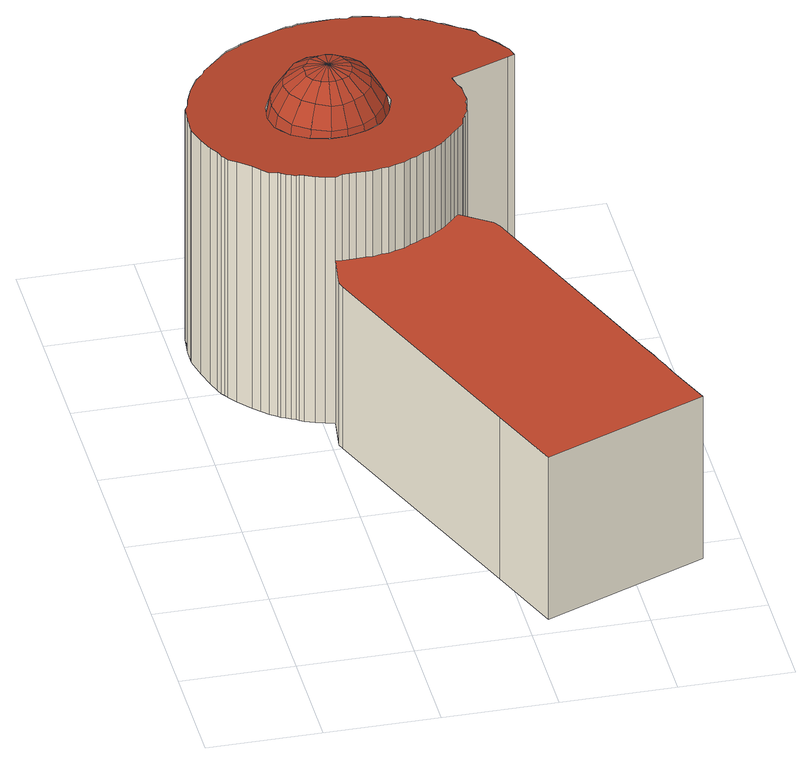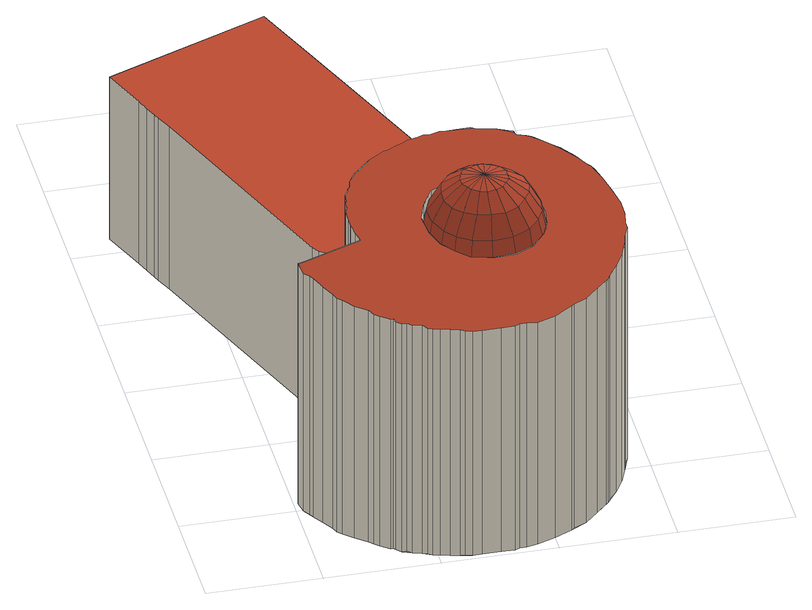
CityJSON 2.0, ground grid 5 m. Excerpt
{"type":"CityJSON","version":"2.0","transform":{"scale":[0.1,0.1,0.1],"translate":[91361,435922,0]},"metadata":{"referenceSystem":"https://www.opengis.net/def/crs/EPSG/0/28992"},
"CityObjects":{
"building1":{"type":"Building","attributes":{"TerrainHeight":0.21,"bron_tex":"UltraCAM-X 10cm juni 2008","voll_tex":"complete","bron_geo":"Lidar 15-30 punten - nov. 2008","status":"1"},"geometry":[{"type":"MultiSurface","lod":"2","boundaries":[[[0,1,2,3,4,5,6,7,8,9,10,11,12,13,14,15,16,17,18,19,20,21,2,1,22,23,24,25,26,27,28,29,30,31,32,33,34,35,36,37,38,39,40,41,42,43,44,45,46,47,48,49,50,51,52,53,54,55,56,57,58,59,60,61,62,63,64,65,66,67,68,69,70,71,72,73,74,75,76,77,78,79,80,81,82,83,84,85,86,87,88,89,90,91,92,93,94,95,96,97,98,99,100,101,102,103,104,105,106,107,108,109,110,111,112,113,114,115,116,117,118,119,120,121,122]],[[123,124,125,126,127,128,129,130,131,132,133,134,135,136,137,138,139,140,141,142,143,144,145,146,147,148,149,150,151,152,153,154]],[[155,156,157,158]],[[158,157,159,160]],[[160,159,161,162]],[[162,161,163,164]],[[164,163,165,166]],[[166,165,167,168]],[[168,167,169,170]],[[170,169,171,172]],[[172,171,173,174]],[[174,173,175,176]],[[176,175,177,178]],[[178,177,179,180]],[[180,179,181,182]],[[182,181,183,184]],[[184,183,185,186]],[[186,185,187,188]],[[188,187,189,190]],[[190,189,191,192]],[[192,191,156,155]],[[156,193,194,157]],[[157,194,195,159]],[[159,195,196,161]],[[161,196,197,163]],[[163,197,198,165]],[[165,198,199,167]],[[167,199,200,169]],[[169,200,201,171]],[[171,201,202,173]],[[173,202,203,175]],[[175,203,204,177]],[[177,204,205,179]],[[179,205,206,181]],[[181,206,207,183]],[[183,207,208,185]],[[185,208,209,187]],[[187,209,210,189]],[[189,210,211,191]],[[191,211,193,156]],[[193,212,213,194]],[[194,213,214,195]],[[195,214,215,196]],[[196,215,216,197]],[[197,216,217,198]],[[198,217,218,199]],[[199,218,219,200]],[[200,219,220,201]],[[201,220,221,202]],[[202,221,222,203]],[[203,222,223,204]],[[204,223,224,205]],[[205,224,225,206]],[[206,225,226,207]],[[207,226,227,208]],[[208,227,228,209]],[[209,228,229,210]],[[210,229,230,211]],[[211,230,212,193]],[[212,231,213]],[[213,231,214]],[[214,231,215]],[[215,231,216]],[[216,231,217]],[[217,231,218]],[[218,231,219]],[[219,231,220]],[[220,231,221]],[[221,231,222]],[[222,231,223]],[[223,231,224]],[[224,231,225]],[[225,231,226]],[[226,231,227]],[[227,231,228]],[[228,231,229]],[[229,231,230]],[[230,231,212]],[[232,233,234,235,236,237,238,239,240,241,242,243,244,245,246,247,248,249,250,251,252,253,254,255,256,257,258,259,260,261,262,263,264,265,266,267,268,269,270,271,272,273,274,275,276,277,278,279,280,281,282,283,284,285,286,287,288,289,290,291,292,293,294,295,296,297,298,299,300]],[[1,0,301,259]],[[0,122,260,301]],[[122,121,302,260]],[[121,120,261,302]],[[120,119,262,261]],[[119,118,263,262]],[[118,117,303,263]],[[117,116,264,303]],[[116,115,304,264]],[[115,114,265,304]],[[114,113,266,265]],[[113,112,305,266]],[[112,111,267,305]],[[111,110,268,267]],[[110,109,269,268]],[[109,108,306,269]],[[108,107,270,306]],[[107,106,307,270]],[[106,105,271,307]],[[105,104,272,271]],[[104,103,273,272]],[[103,102,308,273]],[[102,101,274,308]],[[101,100,275,274]],[[100,99,276,275]],[[99,98,277,276]],[[98,97,309,277]],[[97,96,278,309]],[[96,95,279,278]],[[95,94,310,279]],[[94,93,280,310]],[[93,92,311,280]],[[92,91,281,311]],[[91,90,312,281]],[[90,89,282,312]],[[89,88,313,282]],[[88,87,283,313]],[[87,86,284,283]],[[86,85,285,284]],[[85,84,314,285]],[[84,83,286,314]],[[83,82,287,286]],[[82,81,288,287]],[[81,80,315,288]],[[80,79,289,315]],[[79,78,290,289]],[[78,77,291,290]],[[77,76,292,291]],[[76,75,293,292]],[[75,74,316,293]],[[74,73,294,316]],[[73,72,295,294]],[[72,71,296,295]],[[71,70,317,296]],[[70,69,297,317]],[[69,68,318,297]],[[68,67,298,318]],[[67,66,319,298]],[[66,65,299,319]],[[65,64,320,299]],[[64,63,300,320]],[[63,62,232,300]],[[62,61,136,135]],[[61,60,137,136]],[[60,59,138,137]],[[59,58,139,138]],[[58,57,140,139]],[[57,56,141,140]],[[56,55,142,141]],[[55,54,143,142]],[[54,53,144,143]],[[53,52,145,144]],[[52,51,146,145]],[[51,50,147,146]],[[50,49,148,147]],[[49,48,149,148]],[[48,47,150,149]],[[47,46,151,150]],[[46,45,152,151]],[[45,44,153,152]],[[44,43,154,153]],[[43,42,245,244]],[[42,41,246,245]],[[41,40,247,246]],[[40,39,321,247]],[[39,38,248,321]],[[38,37,322,248]],[[37,36,249,322]],[[36,35,323,249]],[[35,34,250,323]],[[34,33,251,250]],[[33,32,252,251]],[[32,31,253,252]],[[31,30,254,253]],[[30,29,324,254]],[[29,28,325,324]],[[28,27,255,325]],[[27,26,326,255]],[[26,25,256,326]],[[25,24,257,256]],[[24,23,258,257]],[[23,22,327,258]],[[22,1,259,327]],[[21,20,190,192]],[[20,19,328,329]],[[19,18,330,328]],[[18,17,186,188]],[[17,16,184,186]],[[16,15,182,184]],[[15,14,180,182]],[[14,13,178,180]],[[13,12,176,178]],[[12,11,174,176]],[[11,10,172,174]],[[10,9,170,172]],[[9,8,168,170]],[[8,7,166,168]],[[7,6,164,166]],[[6,5,162,164]],[[5,4,160,162]],[[4,3,158,160]],[[3,2,155,158]],[[2,21,192,155]],[[123,154,244,243]],[[135,134,233,232]],[[134,133,234,233]],[[133,132,235,234]],[[132,131,236,235]],[[131,130,237,236]],[[130,129,331,237]],[[129,128,238,331]],[[128,127,239,238]],[[127,126,240,239]],[[126,125,241,240]],[[125,124,242,241]],[[124,123,243,242]],[[188,190,329,330]]],"semantics":{"surfaces":[{"type":"RoofSurface"},{"type":"GroundSurface"},{"type":"WallSurface"}],"values":[0,0,0,0,0,0,0,0,0,0,0,0,0,0,0,0,0,0,0,0,0,0,0,0,0,0,0,0,0,0,0,0,0,0,0,0,0,0,0,0,0,0,0,0,0,0,0,0,0,0,0,0,0,0,0,0,0,0,0,0,0,0,0,0,0,0,0,0,0,0,0,0,0,0,0,0,0,0,1,2,2,2,2,2,2,2,2,2,2,2,2,2,2,2,2,2,2,2,2,2,2,2,2,2,2,2,2,2,2,2,2,2,2,2,2,2,2,2,2,2,2,2,2,2,2,2,2,2,2,2,2,2,2,2,2,2,2,2,2,2,2,2,2,2,2,2,2,2,2,2,2,2,2,2,2,2,2,2,2,2,2,2,2,2,2,2,2,2,2,2,2,2,2,2,2,2,2,2,2,2,2,2,2,2,2,2,2,2,2,2,2,2,2,2,2,2,2,2,2,2,2,2,2,2,2,2,2,2,2,2,2,2,2,2,2,2]}}]}
},
"vertices":[
[8,238,115],[7,233,116],[40,233,117],[43,240,116],[49,247,116],[57,251,116],[67,252,116],[76,250,116],[82,245,117],[87,240,118],[90,232,119],[91,223,120],[88,214,120],[83,206,121],[76,202,121],[68,200,121],[60,200,121],[52,203,120],[45,209,119],[42,213,119],[40,217,118],[39,226,117],[7,226,116],[7,225,116],[9,216,117],[11,208,118],[13,203,119],[14,200,119],[15,199,119],[16,197,119],[19,193,120],[24,187,121],[27,184,121],[30,181,121],[33,179,122],[34,178,122],[36,177,122],[38,176,122],[40,175,122],[41,174,123],[43,173,123],[47,171,123],[51,170,123],[55,169,123],[58,169,124],[61,169,124],[64,169,124],[68,169,124],[71,169,124],[75,170,124],[78,170,124],[81,171,124],[85,172,124],[88,174,124],[91,175,124],[94,177,124],[97,178,124],[100,180,124],[103,182,124],[105,184,124],[108,187,124],[110,189,124],[112,191,124],[115,195,123],[116,199,123],[117,200,123],[117,201,123],[119,204,123],[119,207,122],[120,209,122],[120,212,122],[121,214,122],[121,219,121],[121,223,121],[121,224,121],[120,228,120],[119,233,120],[145,243,120],[148,244,120],[147,250,119],[145,253,119],[144,255,119],[141,260,118],[138,265,117],[137,268,117],[135,270,117],[131,274,116],[126,278,116],[124,280,115],[122,282,115],[118,285,115],[117,285,115],[116,286,114],[114,288,114],[112,288,114],[110,290,114],[106,291,114],[104,292,113],[102,293,113],[99,294,113],[95,295,113],[91,296,113],[89,296,112],[86,297,112],[82,297,112],[74,297,112],[68,297,112],[66,296,112],[63,296,112],[58,295,111],[50,292,111],[42,288,112],[41,287,112],[35,284,112],[29,278,112],[24,273,112],[23,272,112],[22,270,112],[18,265,113],[14,258,113],[11,250,114],[10,246,114],[8,242,115],[53,153,81],[54,150,81],[96,43,81],[109,10,81],[181,39,81],[173,59,81],[171,65,81],[169,70,81],[168,73,81],[165,80,81],[127,179,81],[125,182,81],[112,191,81],[110,189,81],[108,187,81],[105,184,81],[103,182,81],[100,180,81],[97,178,81],[94,177,81],[91,175,81],[88,174,81],[85,172,81],[81,171,81],[78,170,81],[75,170,81],[71,169,81],[68,169,81],[64,169,81],[61,169,81],[58,169,81],[55,169,81],[40,233,113],[42,233,123],[45,239,123],[43,240,113],[50,245,123],[49,247,113],[58,249,123],[57,251,113],[67,250,123],[67,252,113],[75,248,123],[76,250,113],[81,244,123],[82,245,113],[85,239,123],[87,240,113],[88,231,123],[90,232,113],[89,223,123],[91,223,113],[86,215,123],[88,214,113],[81,208,123],[83,206,113],[75,204,123],[76,202,113],[68,202,123],[68,200,113],[61,202,123],[60,200,113],[53,205,123],[52,203,113],[46,210,123],[45,209,113],[42,218,123],[40,217,113],[41,226,123],[39,226,113],[47,231,132],[50,236,132],[54,241,132],[60,244,132],[66,244,132],[72,243,132],[77,240,132],[81,236,132],[83,230,132],[83,224,132],[81,217,132],[77,212,132],[72,209,132],[67,207,132],[62,207,132],[56,210,132],[51,214,132],[47,220,132],[46,226,132],[55,229,138],[57,231,138],[59,234,138],[62,235,138],[66,236,138],[69,235,138],[72,233,138],[73,231,138],[75,228,138],[75,225,138],[74,221,138],[72,218,138],[69,217,138],[66,216,138],[63,216,138],[60,217,138],[57,219,138],[55,222,138],[55,226,138],[65,226,140],[112,191,0],[125,182,0],[127,179,0],[165,80,0],[168,73,0],[169,70,0],[173,59,0],[181,39,0],[109,10,0],[96,43,0],[54,150,0],[53,153,0],[55,169,0],[51,170,0],[47,171,0],[43,173,0],[40,175,0],[36,177,0],[33,179,0],[30,181,0],[27,184,0],[24,187,0],[19,193,0],[14,200,0],[11,208,0],[9,216,0],[7,225,0],[7,233,0],[8,242,0],[11,250,0],[14,258,0],[18,265,0],[23,272,0],[29,278,0],[35,284,0],[42,288,0],[50,292,0],[58,295,0],[66,296,0],[74,297,0],[82,297,0],[86,297,0],[91,296,0],[95,295,0],[99,294,0],[102,293,0],[106,291,0],[110,290,0],[114,288,0],[117,285,0],[122,282,0],[126,278,0],[131,274,0],[135,270,0],[138,265,0],[141,260,0],[144,255,0],[147,250,0],[148,244,0],[145,243,0],[119,233,0],[120,228,0],[121,223,0],[121,219,0],[121,214,0],[120,209,0],[119,204,0],[117,200,0],[115,195,0],[8,238,0],[10,246,0],[22,270,0],[24,273,0],[41,287,0],[63,296,0],[68,297,0],[89,296,0],[104,292,0],[112,288,0],[116,286,0],[118,285,0],[124,280,0],[137,268,0],[145,253,0],[121,224,0],[120,212,0],[119,207,0],[117,201,0],[116,199,0],[41,174,0],[38,176,0],[34,178,0],[16,197,0],[15,199,0],[13,203,0],[7,226,0],[42,213,0],[40,217,0],[45,209,0],[171,65,0]
]}
